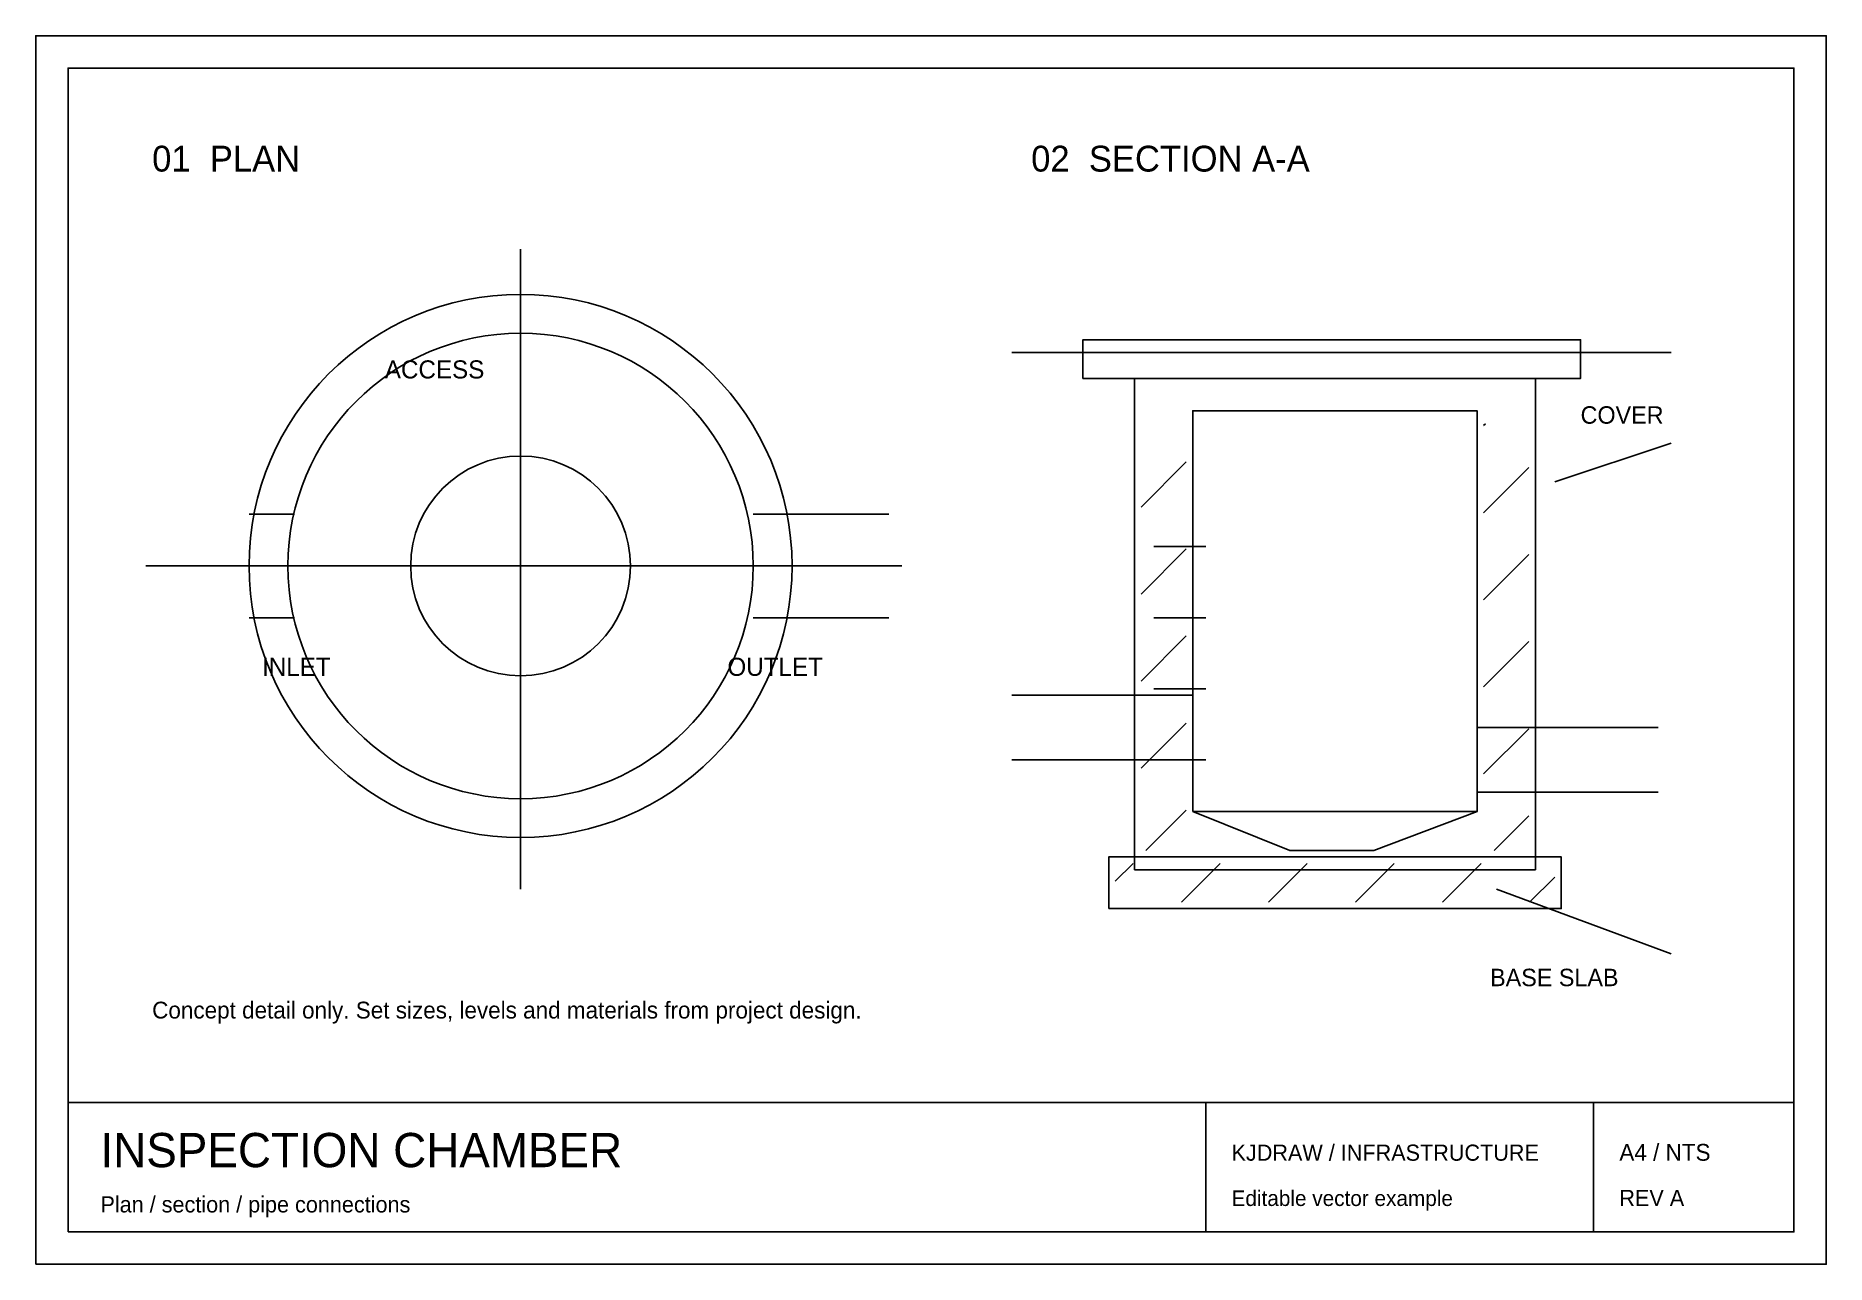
# Model space of a CAD drawing. Header units: millimetres. Extents: x 0 to 277, y 0 to 190.
import ezdxf

# ---------------------------------------------------------------- set-up
doc = ezdxf.new("R2010")
doc.units = ezdxf.units.MM
doc.linetypes.add('CHAMBER-SOLID', pattern=[0])
for name, color, linetype in [('CHAMBER-ANNO', 9, 'CHAMBER-SOLID'), ('CHAMBER-CONTEXT', 3, 'CHAMBER-SOLID'), ('CHAMBER-FRAME', 8, 'CHAMBER-SOLID'), ('CHAMBER-MATERIAL', 9, 'CHAMBER-SOLID'), ('CHAMBER-STRUCTURE', 9, 'CHAMBER-SOLID')]:
    doc.layers.add(name, color=color, linetype=linetype)
doc.styles.get("Standard").update_dxf_attribs({"font": 'sans-serif'})

msp = doc.modelspace()

# ---------------------------------------------------------------- hatches: boundary and pattern name
at = {"layer": 'CHAMBER-MATERIAL'}
h = msp.add_hatch(dxfattribs=at)
h.set_pattern_fill('ANSI31', color=256, scale=3, style=0)
h.paths.add_polyline_path([(171, 64), (178, 64), (178, 130), (171, 130)])
h = msp.add_hatch(dxfattribs=at)
h.set_pattern_fill('ANSI31', color=256, scale=3, style=0)
h.paths.add_polyline_path([(224, 64), (231, 64), (231, 130), (224, 130)])
h = msp.add_hatch(dxfattribs=at)
h.set_pattern_fill('ANSI31', color=256, scale=3, style=0)
h.paths.add_polyline_path([(167, 56), (235, 56), (235, 62), (167, 62)])

# ---------------------------------------------------------------- linework, layer by layer
at = {"layer": 'CHAMBER-ANNO'}
for p, q in [((235, 121), (253, 127)), ((226, 58), (253, 48))]:
    msp.add_line(p, q, dxfattribs=at)
at = {"layer": 'CHAMBER-CONTEXT'}
for p, q in [((75, 58), (75, 157)), ((151, 141), (253, 141)), ((173, 111), (181, 111)), ((17, 108), (134, 108)), ((173, 100), (181, 100)), ((173, 89), (181, 89)), ((173, 78), (181, 78))]:
    msp.add_line(p, q, dxfattribs=at)
msp.add_circle((75, 108), 17, dxfattribs=at)
at = {"layer": 'CHAMBER-FRAME'}
for p, q in [((5, 25), (272, 25)), ((181, 5), (181, 25)), ((241, 5), (241, 25))]:
    msp.add_line(p, q, dxfattribs=at)
for points in [[(0, 0), (277, 0), (277, 190), (0, 190)], [(5, 5), (272, 5), (272, 185), (5, 185)]]:
    msp.add_lwpolyline(points, close=True, dxfattribs=at)
at = {"layer": 'CHAMBER-STRUCTURE'}
for p, q in [((33, 116), (40, 116)), ((111, 116), (132, 116)), ((21, 108), (33, 108)), ((117, 108), (132, 108)), ((33, 100), (40, 100)), ((111, 100), (132, 100)), ((151, 88), (179, 88)), ((223, 83), (251, 83)), ((151, 78), (179, 78)), ((223, 73), (251, 73))]:
    msp.add_line(p, q, dxfattribs=at)
for points in [[(162, 137), (239, 137), (239, 143), (162, 143)], [(170, 61), (232, 61), (232, 137), (170, 137)], [(179, 70), (223, 70), (223, 132), (179, 132)], [(179, 70), (194, 64), (207, 64), (223, 70)], [(166, 55), (236, 55), (236, 63), (166, 63)]]:
    msp.add_lwpolyline(points, close=True, dxfattribs=at)
for radius in [42, 36]:
    msp.add_circle((75, 108), radius, dxfattribs=at)

# ---------------------------------------------------------------- texts
at = {"layer": 'CHAMBER-ANNO'}
for s, height, p in [('01  PLAN', 4, (18, 169)), ('02  SECTION A-A', 4, (154, 169)), ('ACCESS', 2.8, (54, 137)), ('COVER', 2.7, (239, 130)), ('INLET', 2.8, (35, 91)), ('OUTLET', 2.8, (107, 91)), ('BASE SLAB', 2.7, (225, 43)), ('Concept detail only. Set sizes, levels and materials from project design.', 2.6, (18, 38)), ('INSPECTION CHAMBER', 5.3, (10, 15)), ('KJDRAW / INFRASTRUCTURE', 2.5, (185, 16)), ('A4 / NTS', 2.6, (245, 16)), ('Editable vector example', 2.4, (185, 9)), ('REV A', 2.5, (245, 9)), ('Plan / section / pipe connections', 2.5, (10, 8))]:
    msp.add_text(s, height=height, dxfattribs=at).set_placement(p)

doc.saveas('drawing.dxf')
